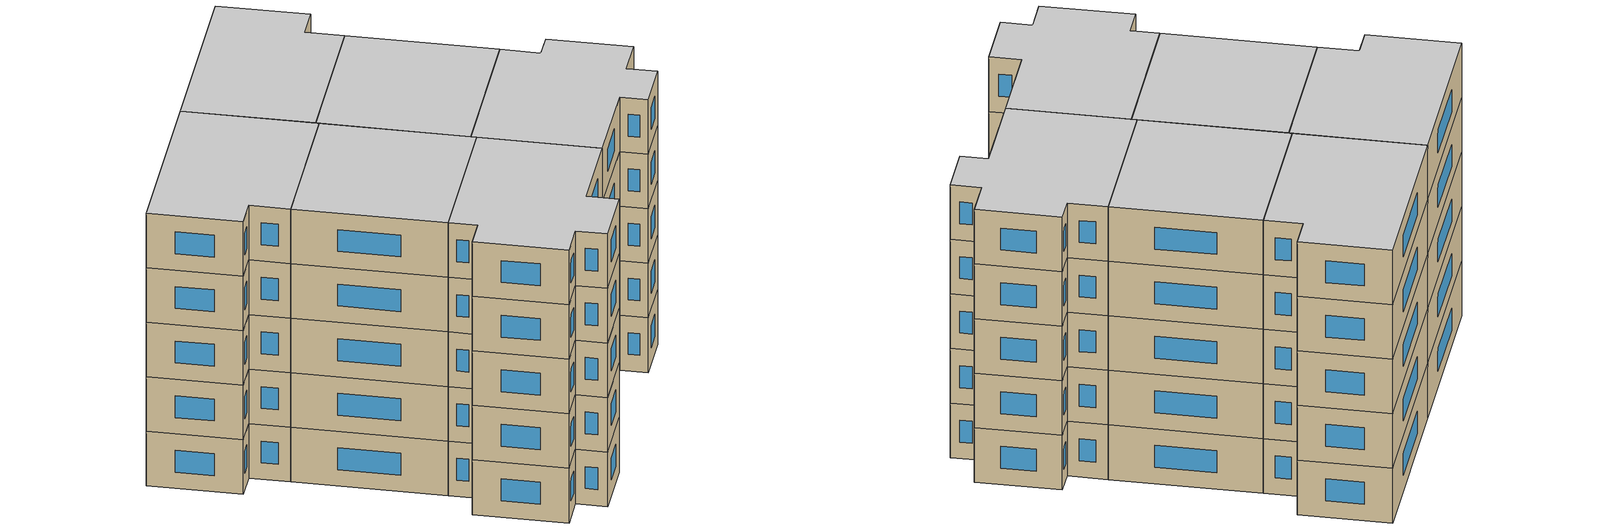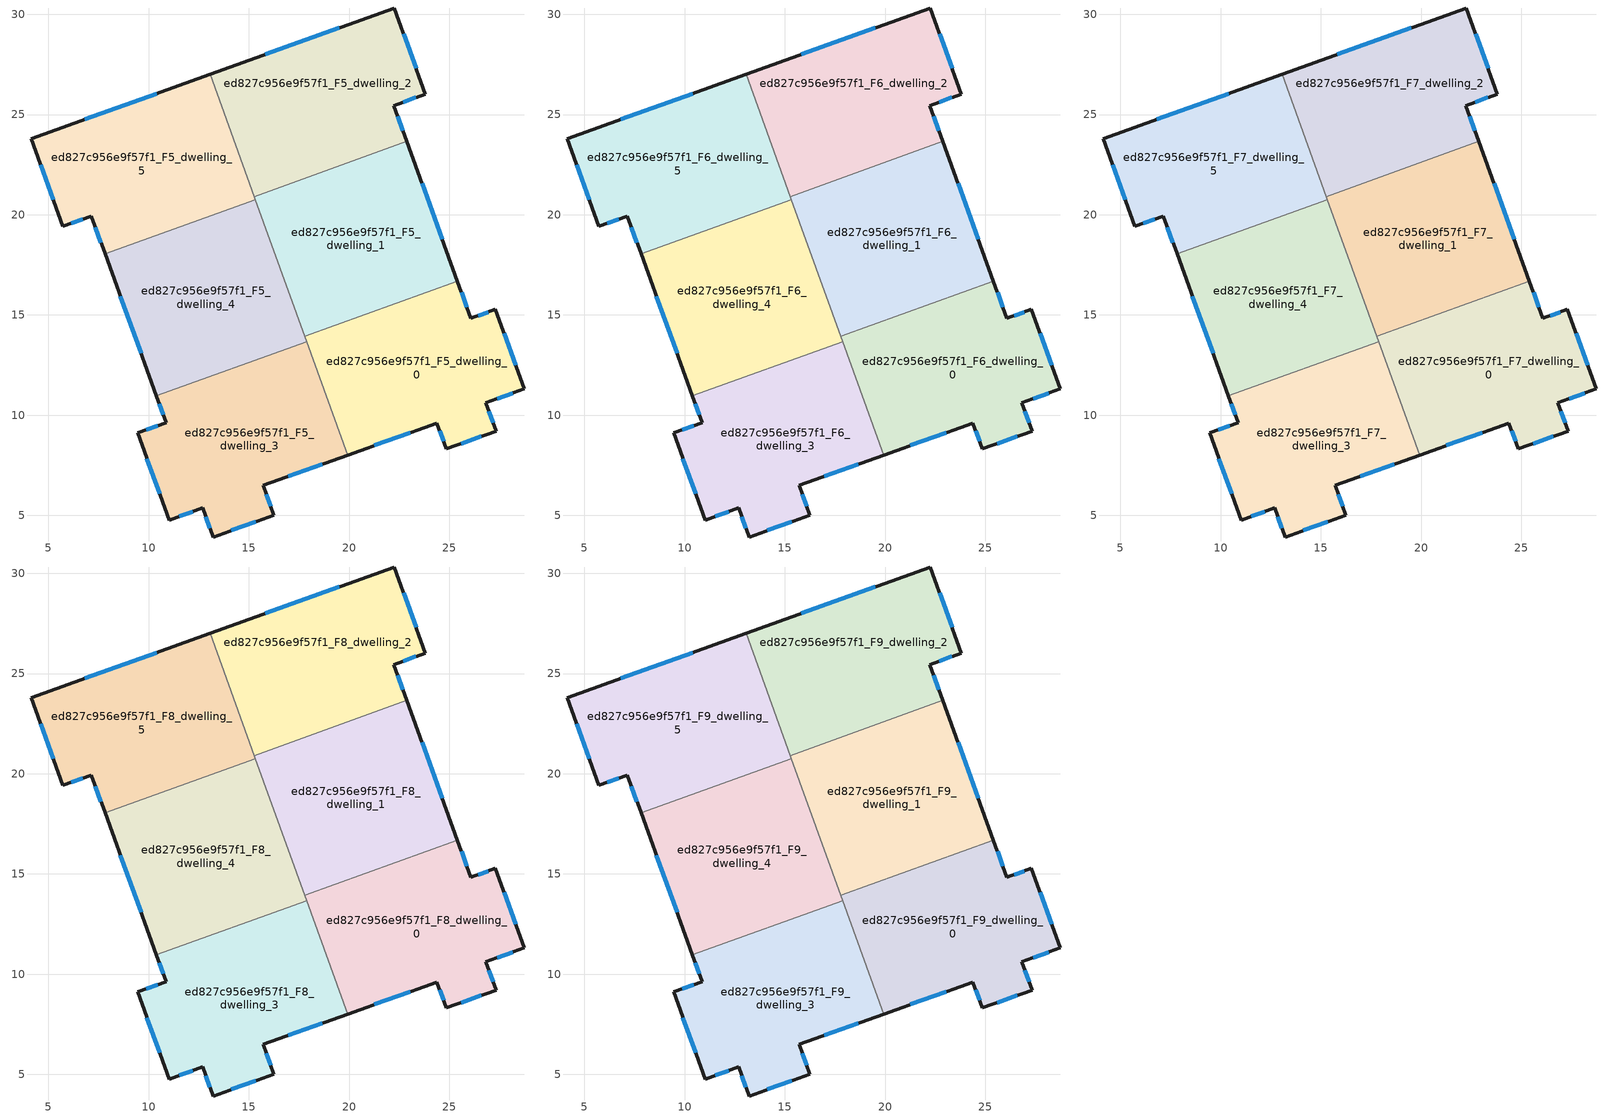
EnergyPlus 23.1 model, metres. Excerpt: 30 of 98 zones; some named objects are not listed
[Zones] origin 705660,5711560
ed827c956e9f57f1_F5_dwelling_0
 floor to ed827c956e9f57f1_F4_dwelling_0 (EU_floor_Construction): 27.31,15.27 28.74,11.31 26.83,10.62 27.34,9.21 24.86,8.32 24.39,9.61 19.94,8.01 17.8,13.93 25.41,16.68 26.08,14.83 z15
 wall outside (EU_wall_Construction): 19.94,8.01 24.39,9.61 24.86,8.32 27.34,9.21 26.83,10.62 28.74,11.31 27.31,15.27 26.08,14.83 25.41,16.68 z15:18
 wall to ed827c956e9f57f1_F5_dwelling_1 (EU_wall_Construction): 25.41,16.68 17.8,13.93 z15:18
 wall to ed827c956e9f57f1_F5_dwelling_3 (EU_wall_Construction): 17.89,13.68 19.94,8.01 z15:18
 wall to ed827c956e9f57f1_F5_dwelling_4 (EU_wall_Construction): 17.8,13.93 17.89,13.68 z15:18
 window (EU_Window_Construction): 27.4,10.83 28.17,11.11 / 27.18,9.63 26.98,10.2 / 25.6,8.58 26.59,8.94 / 24.53,9.22 24.72,8.7 / 21.27,8.49 23.05,9.13 / 25.88,15.39 25.61,16.13 / 26.94,15.14 26.45,14.97 / 28.31,12.5 27.73,14.09 z15.9:17.1
ed827c956e9f57f1_F5_dwelling_1
 floor to ed827c956e9f57f1_F4_dwelling_1 (EU_floor_Construction): 22.89,23.66 25.41,16.68 17.8,13.93 15.28,20.91 z15
 wall outside (EU_wall_Construction): 25.41,16.68 22.89,23.66 z15:18
 wall to ed827c956e9f57f1_F5_dwelling_2 (EU_wall_Construction): 22.89,23.66 15.28,20.91 z15:18
 wall to ed827c956e9f57f1_F5_dwelling_4 (EU_wall_Construction): 15.33,20.76 17.8,13.93 z15:18
 wall to ed827c956e9f57f1_F5_dwelling_5 (EU_wall_Construction): 15.28,20.91 15.33,20.76 z15:18
 window (EU_Window_Construction): 24.66,18.77 23.64,21.57 z15.9:17.1
ed827c956e9f57f1_F5_dwelling_2
 floor to ed827c956e9f57f1_F4_dwelling_2 (EU_floor_Construction): 22.26,30.32 23.81,26.02 22.24,25.45 22.89,23.66 15.28,20.91 13.08,27.01 z15
 wall outside (EU_wall_Construction): 22.89,23.66 22.24,25.45 23.81,26.02 22.26,30.32 13.08,27.01 z15:18
 wall to ed827c956e9f57f1_F5_dwelling_5 (EU_wall_Construction): 13.08,27.01 15.28,20.91 z15:18
 window (EU_Window_Construction): 19.51,29.32 15.83,28 / 23.35,27.31 22.73,29.03 / 22.71,25.62 23.34,25.85 / 22.69,24.19 22.43,24.91 z15.9:17.1
ed827c956e9f57f1_F5_dwelling_3
 floor to ed827c956e9f57f1_F4_dwelling_3 (EU_floor_Construction): 17.89,13.68 19.94,8.01 15.71,6.5 16.25,5.01 13.22,3.92 12.69,5.37 11.02,4.77 9.45,9.12 10.87,9.63 10.39,10.97 z15
 wall outside (EU_wall_Construction): 10.39,10.97 10.87,9.63 9.45,9.12 11.02,4.77 12.69,5.37 13.22,3.92 16.25,5.01 15.71,6.5 19.94,8.01 z15:18
 wall to ed827c956e9f57f1_F5_dwelling_4 (EU_wall_Construction): 17.89,13.68 10.39,10.97 z15:18
 window (EU_Window_Construction): 11.52,4.95 12.19,5.19 / 9.92,7.81 10.55,6.07 / 10.45,9.48 9.88,9.27 / 10.53,10.57 10.73,10.03 / 16.98,6.95 18.67,7.56 / 16.09,5.46 15.87,6.05 / 14.13,4.25 15.34,4.69 / 12.85,4.94 13.06,4.36 z15.9:17.1
ed827c956e9f57f1_F5_dwelling_4
 floor to ed827c956e9f57f1_F4_dwelling_4 (EU_floor_Construction): 15.33,20.76 17.89,13.68 10.39,10.97 7.83,18.04 z15
 wall outside (EU_wall_Construction): 7.83,18.04 10.39,10.97 z15:18
 wall to ed827c956e9f57f1_F5_dwelling_5 (EU_wall_Construction): 15.33,20.76 7.83,18.04 z15:18
 window (EU_Window_Construction): 8.59,15.93 9.62,13.09 z15.9:17.1
ed827c956e9f57f1_F5_dwelling_5
 floor to ed827c956e9f57f1_F4_dwelling_5 (EU_floor_Construction): 13.08,27.01 15.33,20.76 7.83,18.04 7.14,19.94 5.72,19.43 4.15,23.79 z15
 wall outside (EU_wall_Construction): 13.08,27.01 4.15,23.79 5.72,19.43 7.14,19.94 7.83,18.04 z15:18
 window (EU_Window_Construction): 10.4,26.04 6.82,24.75 / 7.35,19.37 7.62,18.61 / 6.15,19.58 6.72,19.79 / 4.62,22.49 5.25,20.74 z15.9:17.1
ed827c956e9f57f1_F6_dwelling_0
 floor to ed827c956e9f57f1_F5_dwelling_0 (EU_floor_Construction): 27.31,15.27 28.74,11.31 26.83,10.62 27.34,9.21 24.86,8.32 24.39,9.61 19.94,8.01 17.8,13.93 25.41,16.68 26.08,14.83 z18
 wall outside (EU_wall_Construction): 19.94,8.01 24.39,9.61 24.86,8.32 27.34,9.21 26.83,10.62 28.74,11.31 27.31,15.27 26.08,14.83 25.41,16.68 z18:21
 wall to ed827c956e9f57f1_F6_dwelling_1 (EU_wall_Construction): 25.41,16.68 17.8,13.93 z18:21
 wall to ed827c956e9f57f1_F6_dwelling_3 (EU_wall_Construction): 17.89,13.68 19.94,8.01 z18:21
 wall to ed827c956e9f57f1_F6_dwelling_4 (EU_wall_Construction): 17.8,13.93 17.89,13.68 z18:21
 window (EU_Window_Construction): 27.4,10.83 28.17,11.11 / 27.18,9.63 26.98,10.2 / 25.6,8.58 26.59,8.94 / 24.53,9.22 24.72,8.7 / 21.27,8.49 23.05,9.13 / 25.88,15.39 25.61,16.13 / 26.94,15.14 26.45,14.97 / 28.31,12.5 27.73,14.09 z18.9:20.1
ed827c956e9f57f1_F6_dwelling_1
 floor to ed827c956e9f57f1_F5_dwelling_1 (EU_floor_Construction): 22.89,23.66 25.41,16.68 17.8,13.93 15.28,20.91 z18
 wall outside (EU_wall_Construction): 25.41,16.68 22.89,23.66 z18:21
 wall to ed827c956e9f57f1_F6_dwelling_2 (EU_wall_Construction): 22.89,23.66 15.28,20.91 z18:21
 wall to ed827c956e9f57f1_F6_dwelling_4 (EU_wall_Construction): 15.33,20.76 17.8,13.93 z18:21
 wall to ed827c956e9f57f1_F6_dwelling_5 (EU_wall_Construction): 15.28,20.91 15.33,20.76 z18:21
 window (EU_Window_Construction): 24.66,18.77 23.64,21.57 z18.9:20.1
ed827c956e9f57f1_F6_dwelling_2
 floor to ed827c956e9f57f1_F5_dwelling_2 (EU_floor_Construction): 22.26,30.32 23.81,26.02 22.24,25.45 22.89,23.66 15.28,20.91 13.08,27.01 z18
 wall outside (EU_wall_Construction): 22.89,23.66 22.24,25.45 23.81,26.02 22.26,30.32 13.08,27.01 z18:21
 wall to ed827c956e9f57f1_F6_dwelling_5 (EU_wall_Construction): 13.08,27.01 15.28,20.91 z18:21
 window (EU_Window_Construction): 19.51,29.32 15.83,28 / 23.35,27.31 22.73,29.03 / 22.71,25.62 23.34,25.85 / 22.69,24.19 22.43,24.91 z18.9:20.1
ed827c956e9f57f1_F6_dwelling_3
 floor to ed827c956e9f57f1_F5_dwelling_3 (EU_floor_Construction): 17.89,13.68 19.94,8.01 15.71,6.5 16.25,5.01 13.22,3.92 12.69,5.37 11.02,4.77 9.45,9.12 10.87,9.63 10.39,10.97 z18
 wall outside (EU_wall_Construction): 10.39,10.97 10.87,9.63 9.45,9.12 11.02,4.77 12.69,5.37 13.22,3.92 16.25,5.01 15.71,6.5 19.94,8.01 z18:21
 wall to ed827c956e9f57f1_F6_dwelling_4 (EU_wall_Construction): 17.89,13.68 10.39,10.97 z18:21
 window (EU_Window_Construction): 11.52,4.95 12.19,5.19 / 9.92,7.81 10.55,6.07 / 10.45,9.48 9.88,9.27 / 10.53,10.57 10.73,10.03 / 16.98,6.95 18.67,7.56 / 16.09,5.46 15.87,6.05 / 14.13,4.25 15.34,4.69 / 12.85,4.94 13.06,4.36 z18.9:20.1
ed827c956e9f57f1_F6_dwelling_4
 floor to ed827c956e9f57f1_F5_dwelling_4 (EU_floor_Construction): 15.33,20.76 17.89,13.68 10.39,10.97 7.83,18.04 z18
 wall outside (EU_wall_Construction): 7.83,18.04 10.39,10.97 z18:21
 wall to ed827c956e9f57f1_F6_dwelling_5 (EU_wall_Construction): 15.33,20.76 7.83,18.04 z18:21
 window (EU_Window_Construction): 8.59,15.93 9.62,13.09 z18.9:20.1
ed827c956e9f57f1_F6_dwelling_5
 floor to ed827c956e9f57f1_F5_dwelling_5 (EU_floor_Construction): 13.08,27.01 15.33,20.76 7.83,18.04 7.14,19.94 5.72,19.43 4.15,23.79 z18
 wall outside (EU_wall_Construction): 13.08,27.01 4.15,23.79 5.72,19.43 7.14,19.94 7.83,18.04 z18:21
 window (EU_Window_Construction): 10.4,26.04 6.82,24.75 / 7.35,19.37 7.62,18.61 / 6.15,19.58 6.72,19.79 / 4.62,22.49 5.25,20.74 z18.9:20.1
ed827c956e9f57f1_F7_dwelling_0
 floor to ed827c956e9f57f1_F6_dwelling_0 (EU_floor_Construction): 27.31,15.27 28.74,11.31 26.83,10.62 27.34,9.21 24.86,8.32 24.39,9.61 19.94,8.01 17.8,13.93 25.41,16.68 26.08,14.83 z21
 wall outside (EU_wall_Construction): 19.94,8.01 24.39,9.61 24.86,8.32 27.34,9.21 26.83,10.62 28.74,11.31 27.31,15.27 26.08,14.83 25.41,16.68 z21:24
 wall to ed827c956e9f57f1_F7_dwelling_1 (EU_wall_Construction): 25.41,16.68 17.8,13.93 z21:24
 wall to ed827c956e9f57f1_F7_dwelling_3 (EU_wall_Construction): 17.89,13.68 19.94,8.01 z21:24
 wall to ed827c956e9f57f1_F7_dwelling_4 (EU_wall_Construction): 17.8,13.93 17.89,13.68 z21:24
 window (EU_Window_Construction): 27.4,10.83 28.17,11.11 / 27.18,9.63 26.98,10.2 / 25.6,8.58 26.59,8.94 / 24.53,9.22 24.72,8.7 / 21.27,8.49 23.05,9.13 / 25.88,15.39 25.61,16.13 / 26.94,15.14 26.45,14.97 / 28.31,12.5 27.73,14.09 z21.9:23.1
ed827c956e9f57f1_F7_dwelling_1
 floor to ed827c956e9f57f1_F6_dwelling_1 (EU_floor_Construction): 22.89,23.66 25.41,16.68 17.8,13.93 15.28,20.91 z21
 wall outside (EU_wall_Construction): 25.41,16.68 22.89,23.66 z21:24
 wall to ed827c956e9f57f1_F7_dwelling_2 (EU_wall_Construction): 22.89,23.66 15.28,20.91 z21:24
 wall to ed827c956e9f57f1_F7_dwelling_4 (EU_wall_Construction): 15.33,20.76 17.8,13.93 z21:24
 wall to ed827c956e9f57f1_F7_dwelling_5 (EU_wall_Construction): 15.28,20.91 15.33,20.76 z21:24
 window (EU_Window_Construction): 24.66,18.77 23.64,21.57 z21.9:23.1
ed827c956e9f57f1_F7_dwelling_2
 floor to ed827c956e9f57f1_F6_dwelling_2 (EU_floor_Construction): 22.26,30.32 23.81,26.02 22.24,25.45 22.89,23.66 15.28,20.91 13.08,27.01 z21
 wall outside (EU_wall_Construction): 22.89,23.66 22.24,25.45 23.81,26.02 22.26,30.32 13.08,27.01 z21:24
 wall to ed827c956e9f57f1_F7_dwelling_5 (EU_wall_Construction): 13.08,27.01 15.28,20.91 z21:24
 window (EU_Window_Construction): 19.51,29.32 15.83,28 / 23.35,27.31 22.73,29.03 / 22.71,25.62 23.34,25.85 / 22.69,24.19 22.43,24.91 z21.9:23.1
ed827c956e9f57f1_F7_dwelling_3
 floor to ed827c956e9f57f1_F6_dwelling_3 (EU_floor_Construction): 17.89,13.68 19.94,8.01 15.71,6.5 16.25,5.01 13.22,3.92 12.69,5.37 11.02,4.77 9.45,9.12 10.87,9.63 10.39,10.97 z21
 wall outside (EU_wall_Construction): 10.39,10.97 10.87,9.63 9.45,9.12 11.02,4.77 12.69,5.37 13.22,3.92 16.25,5.01 15.71,6.5 19.94,8.01 z21:24
 wall to ed827c956e9f57f1_F7_dwelling_4 (EU_wall_Construction): 17.89,13.68 10.39,10.97 z21:24
 window (EU_Window_Construction): 11.52,4.95 12.19,5.19 / 9.92,7.81 10.55,6.07 / 10.45,9.48 9.88,9.27 / 10.53,10.57 10.73,10.03 / 16.98,6.95 18.67,7.56 / 16.09,5.46 15.87,6.05 / 14.13,4.25 15.34,4.69 / 12.85,4.94 13.06,4.36 z21.9:23.1
ed827c956e9f57f1_F7_dwelling_4
 floor to ed827c956e9f57f1_F6_dwelling_4 (EU_floor_Construction): 15.33,20.76 17.89,13.68 10.39,10.97 7.83,18.04 z21
 wall outside (EU_wall_Construction): 7.83,18.04 10.39,10.97 z21:24
 wall to ed827c956e9f57f1_F7_dwelling_5 (EU_wall_Construction): 15.33,20.76 7.83,18.04 z21:24
 window (EU_Window_Construction): 8.59,15.93 9.62,13.09 z21.9:23.1
ed827c956e9f57f1_F7_dwelling_5
 floor to ed827c956e9f57f1_F6_dwelling_5 (EU_floor_Construction): 13.08,27.01 15.33,20.76 7.83,18.04 7.14,19.94 5.72,19.43 4.15,23.79 z21
 wall outside (EU_wall_Construction): 13.08,27.01 4.15,23.79 5.72,19.43 7.14,19.94 7.83,18.04 z21:24
 window (EU_Window_Construction): 10.4,26.04 6.82,24.75 / 7.35,19.37 7.62,18.61 / 6.15,19.58 6.72,19.79 / 4.62,22.49 5.25,20.74 z21.9:23.1
ed827c956e9f57f1_F8_dwelling_0
 floor to ed827c956e9f57f1_F7_dwelling_0 (EU_floor_Construction): 27.31,15.27 28.74,11.31 26.83,10.62 27.34,9.21 24.86,8.32 24.39,9.61 19.94,8.01 17.8,13.93 25.41,16.68 26.08,14.83 z24
 wall outside (EU_wall_Construction): 19.94,8.01 24.39,9.61 24.86,8.32 27.34,9.21 26.83,10.62 28.74,11.31 27.31,15.27 26.08,14.83 25.41,16.68 z24:27
 wall to ed827c956e9f57f1_F8_dwelling_1 (EU_wall_Construction): 25.41,16.68 17.8,13.93 z24:27
 wall to ed827c956e9f57f1_F8_dwelling_3 (EU_wall_Construction): 17.89,13.68 19.94,8.01 z24:27
 wall to ed827c956e9f57f1_F8_dwelling_4 (EU_wall_Construction): 17.8,13.93 17.89,13.68 z24:27
 window (EU_Window_Construction): 27.4,10.83 28.17,11.11 / 27.18,9.63 26.98,10.2 / 25.6,8.58 26.59,8.94 / 24.53,9.22 24.72,8.7 / 21.27,8.49 23.05,9.13 / 25.88,15.39 25.61,16.13 / 26.94,15.14 26.45,14.97 / 28.31,12.5 27.73,14.09 z24.9:26.1
ed827c956e9f57f1_F8_dwelling_1
 floor to ed827c956e9f57f1_F7_dwelling_1 (EU_floor_Construction): 22.89,23.66 25.41,16.68 17.8,13.93 15.28,20.91 z24
 wall outside (EU_wall_Construction): 25.41,16.68 22.89,23.66 z24:27
 wall to ed827c956e9f57f1_F8_dwelling_2 (EU_wall_Construction): 22.89,23.66 15.28,20.91 z24:27
 wall to ed827c956e9f57f1_F8_dwelling_4 (EU_wall_Construction): 15.33,20.76 17.8,13.93 z24:27
 wall to ed827c956e9f57f1_F8_dwelling_5 (EU_wall_Construction): 15.28,20.91 15.33,20.76 z24:27
 window (EU_Window_Construction): 24.66,18.77 23.64,21.57 z24.9:26.1
ed827c956e9f57f1_F8_dwelling_2
 floor to ed827c956e9f57f1_F7_dwelling_2 (EU_floor_Construction): 22.26,30.32 23.81,26.02 22.24,25.45 22.89,23.66 15.28,20.91 13.08,27.01 z24
 wall outside (EU_wall_Construction): 22.89,23.66 22.24,25.45 23.81,26.02 22.26,30.32 13.08,27.01 z24:27
 wall to ed827c956e9f57f1_F8_dwelling_5 (EU_wall_Construction): 13.08,27.01 15.28,20.91 z24:27
 window (EU_Window_Construction): 19.51,29.32 15.83,28 / 23.35,27.31 22.73,29.03 / 22.71,25.62 23.34,25.85 / 22.69,24.19 22.43,24.91 z24.9:26.1
ed827c956e9f57f1_F8_dwelling_3
 floor to ed827c956e9f57f1_F7_dwelling_3 (EU_floor_Construction): 17.89,13.68 19.94,8.01 15.71,6.5 16.25,5.01 13.22,3.92 12.69,5.37 11.02,4.77 9.45,9.12 10.87,9.63 10.39,10.97 z24
 wall outside (EU_wall_Construction): 10.39,10.97 10.87,9.63 9.45,9.12 11.02,4.77 12.69,5.37 13.22,3.92 16.25,5.01 15.71,6.5 19.94,8.01 z24:27
 wall to ed827c956e9f57f1_F8_dwelling_4 (EU_wall_Construction): 17.89,13.68 10.39,10.97 z24:27
 window (EU_Window_Construction): 11.52,4.95 12.19,5.19 / 9.92,7.81 10.55,6.07 / 10.45,9.48 9.88,9.27 / 10.53,10.57 10.73,10.03 / 16.98,6.95 18.67,7.56 / 16.09,5.46 15.87,6.05 / 14.13,4.25 15.34,4.69 / 12.85,4.94 13.06,4.36 z24.9:26.1
ed827c956e9f57f1_F8_dwelling_4
 floor to ed827c956e9f57f1_F7_dwelling_4 (EU_floor_Construction): 15.33,20.76 17.89,13.68 10.39,10.97 7.83,18.04 z24
 wall outside (EU_wall_Construction): 7.83,18.04 10.39,10.97 z24:27
 wall to ed827c956e9f57f1_F8_dwelling_5 (EU_wall_Construction): 15.33,20.76 7.83,18.04 z24:27
 window (EU_Window_Construction): 8.59,15.93 9.62,13.09 z24.9:26.1
ed827c956e9f57f1_F8_dwelling_5
 floor to ed827c956e9f57f1_F7_dwelling_5 (EU_floor_Construction): 13.08,27.01 15.33,20.76 7.83,18.04 7.14,19.94 5.72,19.43 4.15,23.79 z24
 wall outside (EU_wall_Construction): 13.08,27.01 4.15,23.79 5.72,19.43 7.14,19.94 7.83,18.04 z24:27
 window (EU_Window_Construction): 10.4,26.04 6.82,24.75 / 7.35,19.37 7.62,18.61 / 6.15,19.58 6.72,19.79 / 4.62,22.49 5.25,20.74 z24.9:26.1
ed827c956e9f57f1_F9_dwelling_0
 floor to ed827c956e9f57f1_F8_dwelling_0 (EU_floor_Construction): 27.31,15.27 28.74,11.31 26.83,10.62 27.34,9.21 24.86,8.32 24.39,9.61 19.94,8.01 17.8,13.93 25.41,16.68 26.08,14.83 z27
 wall outside (EU_wall_Construction): 19.94,8.01 24.39,9.61 24.86,8.32 27.34,9.21 26.83,10.62 28.74,11.31 27.31,15.27 26.08,14.83 25.41,16.68 z27:30
 wall to ed827c956e9f57f1_F9_dwelling_1 (EU_wall_Construction): 25.41,16.68 17.8,13.93 z27:30
 wall to ed827c956e9f57f1_F9_dwelling_3 (EU_wall_Construction): 17.89,13.68 19.94,8.01 z27:30
 wall to ed827c956e9f57f1_F9_dwelling_4 (EU_wall_Construction): 17.8,13.93 17.89,13.68 z27:30
 window (EU_Window_Construction): 27.4,10.83 28.17,11.11 / 27.18,9.63 26.98,10.2 / 25.6,8.58 26.59,8.94 / 24.53,9.22 24.72,8.7 / 21.27,8.49 23.05,9.13 / 25.88,15.39 25.61,16.13 / 26.94,15.14 26.45,14.97 / 28.31,12.5 27.73,14.09 z27.9:29.1
 ceiling to ed827c956e9f57f1_F10_dwelling_0 (EU_floor_Construction): 27.34,9.21 26.83,10.62 28.74,11.31 27.31,15.27 26.08,14.83 25.41,16.68 17.8,13.93 19.94,8.01 24.39,9.61 24.86,8.32 z30
ed827c956e9f57f1_F9_dwelling_1
 floor to ed827c956e9f57f1_F8_dwelling_1 (EU_floor_Construction): 22.89,23.66 25.41,16.68 17.8,13.93 15.28,20.91 z27
 wall outside (EU_wall_Construction): 25.41,16.68 22.89,23.66 z27:30
 wall to ed827c956e9f57f1_F9_dwelling_2 (EU_wall_Construction): 22.89,23.66 15.28,20.91 z27:30
 wall to ed827c956e9f57f1_F9_dwelling_4 (EU_wall_Construction): 15.33,20.76 17.8,13.93 z27:30
 wall to ed827c956e9f57f1_F9_dwelling_5 (EU_wall_Construction): 15.28,20.91 15.33,20.76 z27:30
 window (EU_Window_Construction): 24.66,18.77 23.64,21.57 z27.9:29.1
 ceiling to ed827c956e9f57f1_F10_dwelling_1 (EU_floor_Construction): 25.41,16.68 22.89,23.66 15.28,20.91 17.8,13.93 z30
ed827c956e9f57f1_F9_dwelling_2
 floor to ed827c956e9f57f1_F8_dwelling_2 (EU_floor_Construction): 22.26,30.32 23.81,26.02 22.24,25.45 22.89,23.66 15.28,20.91 13.08,27.01 z27
 wall outside (EU_wall_Construction): 22.89,23.66 22.24,25.45 23.81,26.02 22.26,30.32 13.08,27.01 z27:30
 wall to ed827c956e9f57f1_F9_dwelling_5 (EU_wall_Construction): 13.08,27.01 15.28,20.91 z27:30
 window (EU_Window_Construction): 19.51,29.32 15.83,28 / 23.35,27.31 22.73,29.03 / 22.71,25.62 23.34,25.85 / 22.69,24.19 22.43,24.91 z27.9:29.1
 ceiling to ed827c956e9f57f1_F10_dwelling_2 (EU_floor_Construction): 22.89,23.66 22.24,25.45 23.81,26.02 22.26,30.32 13.08,27.01 15.28,20.91 z30
ed827c956e9f57f1_F9_dwelling_3
 floor to ed827c956e9f57f1_F8_dwelling_3 (EU_floor_Construction): 17.89,13.68 19.94,8.01 15.71,6.5 16.25,5.01 13.22,3.92 12.69,5.37 11.02,4.77 9.45,9.12 10.87,9.63 10.39,10.97 z27
 wall outside (EU_wall_Construction): 10.39,10.97 10.87,9.63 9.45,9.12 11.02,4.77 12.69,5.37 13.22,3.92 16.25,5.01 15.71,6.5 19.94,8.01 z27:30
 wall to ed827c956e9f57f1_F9_dwelling_4 (EU_wall_Construction): 17.89,13.68 10.39,10.97 z27:30
 window (EU_Window_Construction): 11.52,4.95 12.19,5.19 / 9.92,7.81 10.55,6.07 / 10.45,9.48 9.88,9.27 / 10.53,10.57 10.73,10.03 / 16.98,6.95 18.67,7.56 / 16.09,5.46 15.87,6.05 / 14.13,4.25 15.34,4.69 / 12.85,4.94 13.06,4.36 z27.9:29.1
 ceiling to ed827c956e9f57f1_F10_dwelling_3 (EU_floor_Construction): 16.25,5.01 15.71,6.5 19.94,8.01 17.89,13.68 10.39,10.97 10.87,9.63 9.45,9.12 11.02,4.77 12.69,5.37 13.22,3.92 z30
ed827c956e9f57f1_F9_dwelling_4
 floor to ed827c956e9f57f1_F8_dwelling_4 (EU_floor_Construction): 15.33,20.76 17.89,13.68 10.39,10.97 7.83,18.04 z27
 wall outside (EU_wall_Construction): 7.83,18.04 10.39,10.97 z27:30
 wall to ed827c956e9f57f1_F9_dwelling_5 (EU_wall_Construction): 15.33,20.76 7.83,18.04 z27:30
 window (EU_Window_Construction): 8.59,15.93 9.62,13.09 z27.9:29.1
 ceiling to ed827c956e9f57f1_F10_dwelling_4 (EU_floor_Construction): 17.89,13.68 15.33,20.76 7.83,18.04 10.39,10.97 z30
ed827c956e9f57f1_F9_dwelling_5
 floor to ed827c956e9f57f1_F8_dwelling_5 (EU_floor_Construction): 13.08,27.01 15.33,20.76 7.83,18.04 7.14,19.94 5.72,19.43 4.15,23.79 z27
 wall outside (EU_wall_Construction): 13.08,27.01 4.15,23.79 5.72,19.43 7.14,19.94 7.83,18.04 z27:30
 window (EU_Window_Construction): 10.4,26.04 6.82,24.75 / 7.35,19.37 7.62,18.61 / 6.15,19.58 6.72,19.79 / 4.62,22.49 5.25,20.74 z27.9:29.1
 ceiling to ed827c956e9f57f1_F10_dwelling_5 (EU_floor_Construction): 15.33,20.76 13.08,27.01 4.15,23.79 5.72,19.43 7.14,19.94 7.83,18.04 z30
[Building]
EU S2 Campaign: North Axis=0; Terrain=City; Solar Distribution=FullExterior
[Site:Location]
London: Latitude=51.5; Longitude=-0.5; Time Zone=0; Elevation=25
[SizingPeriod:WeatherFileDays]
AnnualSizingPeriod: Begin Month=1; Begin Day of Month=1; End Month=12; End Day of Month=31; Day of Week for Start Day=Monday; Use Weather File Daylight Saving Period=No; Use Weather File Rain and Snow Indicators=No
[MATERIAL]
EU_InternalMass_Material: Roughness=MediumRough; Thickness=0.1; Conductivity=1; Density=1800; Specific Heat=900; Thermal Absorptance=0.9; Solar Absorptance=0.7; Visible Absorptance=0.7
[MATERIAL:NOMASS] Roughness=MediumRough; Thermal Absorptance=0.9; Solar Absorptance=0.7; Visible Absorptance=0.7
Name | Thermal Resistance
EU_wall_NoMass | 1.04674
EU_floor_NoMass | 2.04616
[WINDOWMATERIAL:SIMPLEGLAZINGSYSTEM]
EU_Window_SimpleGlazing: UFactor=4.25843; Solar Heat Gain Coefficient=0.85; Visible Transmittance=0.85
[CONSTRUCTION]
EU_wall_Construction: EU_wall_NoMass
EU_floor_Construction: EU_floor_NoMass
EU_Window_Construction: EU_Window_SimpleGlazing
EU_InternalMass_Construction: EU_InternalMass_Material
[ZONE] Type=1; Multiplier=1; Ceiling Height=autocalculate; Floor Area=autocalculate; Part of Total Floor Area=Yes
Name | Volume
ed827c956e9f57f1_F5_dwelling_0; ed827c956e9f57f1_F6_dwelling_0; ed827c956e9f57f1_F7_dwelling_0; ed827c956e9f57f1_F8_dwelling_0; ed827c956e9f57f1_F9_dwelling_0 | 180.126
ed827c956e9f57f1_F5_dwelling_1; ed827c956e9f57f1_F6_dwelling_1; ed827c956e9f57f1_F7_dwelling_1; ed827c956e9f57f1_F8_dwelling_1; ed827c956e9f57f1_F9_dwelling_1 | 180.129
ed827c956e9f57f1_F5_dwelling_2; ed827c956e9f57f1_F6_dwelling_2; ed827c956e9f57f1_F7_dwelling_2; ed827c956e9f57f1_F8_dwelling_2; ed827c956e9f57f1_F9_dwelling_2 | 180.148
ed827c956e9f57f1_F5_dwelling_3; ed827c956e9f57f1_F6_dwelling_3; ed827c956e9f57f1_F7_dwelling_3; ed827c956e9f57f1_F8_dwelling_3; ed827c956e9f57f1_F9_dwelling_3 | 180.133
ed827c956e9f57f1_F5_dwelling_4; ed827c956e9f57f1_F6_dwelling_4; ed827c956e9f57f1_F7_dwelling_4; ed827c956e9f57f1_F8_dwelling_4; ed827c956e9f57f1_F9_dwelling_4 | 180.152
ed827c956e9f57f1_F5_dwelling_5; ed827c956e9f57f1_F6_dwelling_5; ed827c956e9f57f1_F7_dwelling_5; ed827c956e9f57f1_F8_dwelling_5; ed827c956e9f57f1_F9_dwelling_5 | 180.14
[INTERNALMASS] Construction=EU_InternalMass_Construction
Name | Zone or ZoneList | Surface Area
ed827c956e9f57f1_F5_dwelling_0_EU_InternalMass | ed827c956e9f57f1_F5_dwelling_0 | 60.0426
ed827c956e9f57f1_F5_dwelling_1_EU_InternalMass | ed827c956e9f57f1_F5_dwelling_1 | 60.0428
ed827c956e9f57f1_F5_dwelling_2_EU_InternalMass | ed827c956e9f57f1_F5_dwelling_2 | 60.0495
ed827c956e9f57f1_F5_dwelling_3_EU_InternalMass | ed827c956e9f57f1_F5_dwelling_3 | 60.0443
ed827c956e9f57f1_F5_dwelling_4_EU_InternalMass | ed827c956e9f57f1_F5_dwelling_4 | 60.0507
ed827c956e9f57f1_F5_dwelling_5_EU_InternalMass | ed827c956e9f57f1_F5_dwelling_5 | 60.0464
ed827c956e9f57f1_F6_dwelling_0_EU_InternalMass | ed827c956e9f57f1_F6_dwelling_0 | 60.0426
ed827c956e9f57f1_F6_dwelling_1_EU_InternalMass | ed827c956e9f57f1_F6_dwelling_1 | 60.0428
ed827c956e9f57f1_F6_dwelling_2_EU_InternalMass | ed827c956e9f57f1_F6_dwelling_2 | 60.0495
ed827c956e9f57f1_F6_dwelling_3_EU_InternalMass | ed827c956e9f57f1_F6_dwelling_3 | 60.0443
ed827c956e9f57f1_F6_dwelling_4_EU_InternalMass | ed827c956e9f57f1_F6_dwelling_4 | 60.0507
ed827c956e9f57f1_F6_dwelling_5_EU_InternalMass | ed827c956e9f57f1_F6_dwelling_5 | 60.0464
ed827c956e9f57f1_F7_dwelling_0_EU_InternalMass | ed827c956e9f57f1_F7_dwelling_0 | 60.0426
ed827c956e9f57f1_F7_dwelling_1_EU_InternalMass | ed827c956e9f57f1_F7_dwelling_1 | 60.0428
ed827c956e9f57f1_F7_dwelling_2_EU_InternalMass | ed827c956e9f57f1_F7_dwelling_2 | 60.0495
ed827c956e9f57f1_F7_dwelling_3_EU_InternalMass | ed827c956e9f57f1_F7_dwelling_3 | 60.0443
ed827c956e9f57f1_F7_dwelling_4_EU_InternalMass | ed827c956e9f57f1_F7_dwelling_4 | 60.0507
ed827c956e9f57f1_F7_dwelling_5_EU_InternalMass | ed827c956e9f57f1_F7_dwelling_5 | 60.0464
ed827c956e9f57f1_F8_dwelling_0_EU_InternalMass | ed827c956e9f57f1_F8_dwelling_0 | 60.0426
ed827c956e9f57f1_F8_dwelling_1_EU_InternalMass | ed827c956e9f57f1_F8_dwelling_1 | 60.0428
ed827c956e9f57f1_F8_dwelling_2_EU_InternalMass | ed827c956e9f57f1_F8_dwelling_2 | 60.0495
ed827c956e9f57f1_F8_dwelling_3_EU_InternalMass | ed827c956e9f57f1_F8_dwelling_3 | 60.0443
ed827c956e9f57f1_F8_dwelling_4_EU_InternalMass | ed827c956e9f57f1_F8_dwelling_4 | 60.0507
ed827c956e9f57f1_F8_dwelling_5_EU_InternalMass | ed827c956e9f57f1_F8_dwelling_5 | 60.0464
ed827c956e9f57f1_F9_dwelling_0_EU_InternalMass | ed827c956e9f57f1_F9_dwelling_0 | 60.0426
ed827c956e9f57f1_F9_dwelling_1_EU_InternalMass | ed827c956e9f57f1_F9_dwelling_1 | 60.0428
ed827c956e9f57f1_F9_dwelling_2_EU_InternalMass | ed827c956e9f57f1_F9_dwelling_2 | 60.0495
ed827c956e9f57f1_F9_dwelling_3_EU_InternalMass | ed827c956e9f57f1_F9_dwelling_3 | 60.0443
ed827c956e9f57f1_F9_dwelling_4_EU_InternalMass | ed827c956e9f57f1_F9_dwelling_4 | 60.0507
ed827c956e9f57f1_F9_dwelling_5_EU_InternalMass | ed827c956e9f57f1_F9_dwelling_5 | 60.0464
[OTHEREQUIPMENT] Fuel Type=Electricity; Design Level Calculation Method=Watts/Area; Power per Zone Floor Area=1; Fraction Latent=0; Fraction Radiant=0; Fraction Lost=0; Carbon Dioxide Generation Rate=0; EndUse Subcategory=EU_Step8_InternalGains
Name | Zone or ZoneList or Space or SpaceList | Schedule
EU_Step8_InternalGain_ed827c956e9f57f1_F5_dwelling_0_f000 | ed827c956e9f57f1_F5_dwelling_0 | EU_Step8_GainSchedule_ed827c956e9f57f1_F5_dwelling_0_f000
EU_Step8_InternalGain_ed827c956e9f57f1_F5_dwelling_1_f000 | ed827c956e9f57f1_F5_dwelling_1 | EU_Step8_GainSchedule_ed827c956e9f57f1_F5_dwelling_1_f000
EU_Step8_InternalGain_ed827c956e9f57f1_F5_dwelling_2_f000 | ed827c956e9f57f1_F5_dwelling_2 | EU_Step8_GainSchedule_ed827c956e9f57f1_F5_dwelling_2_f000
EU_Step8_InternalGain_ed827c956e9f57f1_F5_dwelling_3_f000 | ed827c956e9f57f1_F5_dwelling_3 | EU_Step8_GainSchedule_ed827c956e9f57f1_F5_dwelling_3_f000
EU_Step8_InternalGain_ed827c956e9f57f1_F5_dwelling_4_f000 | ed827c956e9f57f1_F5_dwelling_4 | EU_Step8_GainSchedule_ed827c956e9f57f1_F5_dwelling_4_f000
EU_Step8_InternalGain_ed827c956e9f57f1_F5_dwelling_5_f000 | ed827c956e9f57f1_F5_dwelling_5 | EU_Step8_GainSchedule_ed827c956e9f57f1_F5_dwelling_5_f000
EU_Step8_InternalGain_ed827c956e9f57f1_F6_dwelling_0_f000 | ed827c956e9f57f1_F6_dwelling_0 | EU_Step8_GainSchedule_ed827c956e9f57f1_F6_dwelling_0_f000
EU_Step8_InternalGain_ed827c956e9f57f1_F6_dwelling_1_f000 | ed827c956e9f57f1_F6_dwelling_1 | EU_Step8_GainSchedule_ed827c956e9f57f1_F6_dwelling_1_f000
EU_Step8_InternalGain_ed827c956e9f57f1_F6_dwelling_2_f000 | ed827c956e9f57f1_F6_dwelling_2 | EU_Step8_GainSchedule_ed827c956e9f57f1_F6_dwelling_2_f000
EU_Step8_InternalGain_ed827c956e9f57f1_F6_dwelling_3_f000 | ed827c956e9f57f1_F6_dwelling_3 | EU_Step8_GainSchedule_ed827c956e9f57f1_F6_dwelling_3_f000
EU_Step8_InternalGain_ed827c956e9f57f1_F6_dwelling_4_f000 | ed827c956e9f57f1_F6_dwelling_4 | EU_Step8_GainSchedule_ed827c956e9f57f1_F6_dwelling_4_f000
EU_Step8_InternalGain_ed827c956e9f57f1_F6_dwelling_5_f000 | ed827c956e9f57f1_F6_dwelling_5 | EU_Step8_GainSchedule_ed827c956e9f57f1_F6_dwelling_5_f000
EU_Step8_InternalGain_ed827c956e9f57f1_F7_dwelling_0_f000 | ed827c956e9f57f1_F7_dwelling_0 | EU_Step8_GainSchedule_ed827c956e9f57f1_F7_dwelling_0_f000
EU_Step8_InternalGain_ed827c956e9f57f1_F7_dwelling_1_f000 | ed827c956e9f57f1_F7_dwelling_1 | EU_Step8_GainSchedule_ed827c956e9f57f1_F7_dwelling_1_f000
EU_Step8_InternalGain_ed827c956e9f57f1_F7_dwelling_2_f000 | ed827c956e9f57f1_F7_dwelling_2 | EU_Step8_GainSchedule_ed827c956e9f57f1_F7_dwelling_2_f000
EU_Step8_InternalGain_ed827c956e9f57f1_F7_dwelling_3_f000 | ed827c956e9f57f1_F7_dwelling_3 | EU_Step8_GainSchedule_ed827c956e9f57f1_F7_dwelling_3_f000
EU_Step8_InternalGain_ed827c956e9f57f1_F7_dwelling_4_f000 | ed827c956e9f57f1_F7_dwelling_4 | EU_Step8_GainSchedule_ed827c956e9f57f1_F7_dwelling_4_f000
EU_Step8_InternalGain_ed827c956e9f57f1_F7_dwelling_5_f000 | ed827c956e9f57f1_F7_dwelling_5 | EU_Step8_GainSchedule_ed827c956e9f57f1_F7_dwelling_5_f000
EU_Step8_InternalGain_ed827c956e9f57f1_F8_dwelling_0_f000 | ed827c956e9f57f1_F8_dwelling_0 | EU_Step8_GainSchedule_ed827c956e9f57f1_F8_dwelling_0_f000
EU_Step8_InternalGain_ed827c956e9f57f1_F8_dwelling_1_f000 | ed827c956e9f57f1_F8_dwelling_1 | EU_Step8_GainSchedule_ed827c956e9f57f1_F8_dwelling_1_f000
EU_Step8_InternalGain_ed827c956e9f57f1_F8_dwelling_2_f000 | ed827c956e9f57f1_F8_dwelling_2 | EU_Step8_GainSchedule_ed827c956e9f57f1_F8_dwelling_2_f000
EU_Step8_InternalGain_ed827c956e9f57f1_F8_dwelling_3_f000 | ed827c956e9f57f1_F8_dwelling_3 | EU_Step8_GainSchedule_ed827c956e9f57f1_F8_dwelling_3_f000
EU_Step8_InternalGain_ed827c956e9f57f1_F8_dwelling_4_f000 | ed827c956e9f57f1_F8_dwelling_4 | EU_Step8_GainSchedule_ed827c956e9f57f1_F8_dwelling_4_f000
EU_Step8_InternalGain_ed827c956e9f57f1_F8_dwelling_5_f000 | ed827c956e9f57f1_F8_dwelling_5 | EU_Step8_GainSchedule_ed827c956e9f57f1_F8_dwelling_5_f000
EU_Step8_InternalGain_ed827c956e9f57f1_F9_dwelling_0_f000 | ed827c956e9f57f1_F9_dwelling_0 | EU_Step8_GainSchedule_ed827c956e9f57f1_F9_dwelling_0_f000
EU_Step8_InternalGain_ed827c956e9f57f1_F9_dwelling_1_f000 | ed827c956e9f57f1_F9_dwelling_1 | EU_Step8_GainSchedule_ed827c956e9f57f1_F9_dwelling_1_f000
EU_Step8_InternalGain_ed827c956e9f57f1_F9_dwelling_2_f000 | ed827c956e9f57f1_F9_dwelling_2 | EU_Step8_GainSchedule_ed827c956e9f57f1_F9_dwelling_2_f000
EU_Step8_InternalGain_ed827c956e9f57f1_F9_dwelling_3_f000 | ed827c956e9f57f1_F9_dwelling_3 | EU_Step8_GainSchedule_ed827c956e9f57f1_F9_dwelling_3_f000
EU_Step8_InternalGain_ed827c956e9f57f1_F9_dwelling_4_f000 | ed827c956e9f57f1_F9_dwelling_4 | EU_Step8_GainSchedule_ed827c956e9f57f1_F9_dwelling_4_f000
EU_Step8_InternalGain_ed827c956e9f57f1_F9_dwelling_5_f000 | ed827c956e9f57f1_F9_dwelling_5 | EU_Step8_GainSchedule_ed827c956e9f57f1_F9_dwelling_5_f000
[ZONEVENTILATION:DESIGNFLOWRATE] Schedule=EU_AlwaysOn; Design Flow Rate Calculation Method=AirChanges/Hour; Air Changes per Hour=0.488719; Ventilation Type=Natural; Fan Pressure Rise=0; Fan Total Efficiency=1; Constant Term Coefficient=1; Temperature Term Coefficient=0; Velocity Term Coefficient=0; Velocity Squared Term Coefficient=0; Minimum Indoor Temperature=-100; Maximum Indoor Temperature=100; Delta Temperature=-100; Minimum Outdoor Temperature=-100; Maximum Outdoor Temperature=100; Maximum Wind Speed=40
Name | Zone or ZoneList or Space or SpaceList
EU_ConstantAir_ed827c956e9f57f1_F5_dwelling_0 | ed827c956e9f57f1_F5_dwelling_0
EU_ConstantAir_ed827c956e9f57f1_F5_dwelling_1 | ed827c956e9f57f1_F5_dwelling_1
EU_ConstantAir_ed827c956e9f57f1_F5_dwelling_2 | ed827c956e9f57f1_F5_dwelling_2
EU_ConstantAir_ed827c956e9f57f1_F5_dwelling_3 | ed827c956e9f57f1_F5_dwelling_3
EU_ConstantAir_ed827c956e9f57f1_F5_dwelling_4 | ed827c956e9f57f1_F5_dwelling_4
EU_ConstantAir_ed827c956e9f57f1_F5_dwelling_5 | ed827c956e9f57f1_F5_dwelling_5
EU_ConstantAir_ed827c956e9f57f1_F6_dwelling_0 | ed827c956e9f57f1_F6_dwelling_0
EU_ConstantAir_ed827c956e9f57f1_F6_dwelling_1 | ed827c956e9f57f1_F6_dwelling_1
EU_ConstantAir_ed827c956e9f57f1_F6_dwelling_2 | ed827c956e9f57f1_F6_dwelling_2
EU_ConstantAir_ed827c956e9f57f1_F6_dwelling_3 | ed827c956e9f57f1_F6_dwelling_3
EU_ConstantAir_ed827c956e9f57f1_F6_dwelling_4 | ed827c956e9f57f1_F6_dwelling_4
EU_ConstantAir_ed827c956e9f57f1_F6_dwelling_5 | ed827c956e9f57f1_F6_dwelling_5
EU_ConstantAir_ed827c956e9f57f1_F7_dwelling_0 | ed827c956e9f57f1_F7_dwelling_0
EU_ConstantAir_ed827c956e9f57f1_F7_dwelling_1 | ed827c956e9f57f1_F7_dwelling_1
EU_ConstantAir_ed827c956e9f57f1_F7_dwelling_2 | ed827c956e9f57f1_F7_dwelling_2
EU_ConstantAir_ed827c956e9f57f1_F7_dwelling_3 | ed827c956e9f57f1_F7_dwelling_3
EU_ConstantAir_ed827c956e9f57f1_F7_dwelling_4 | ed827c956e9f57f1_F7_dwelling_4
EU_ConstantAir_ed827c956e9f57f1_F7_dwelling_5 | ed827c956e9f57f1_F7_dwelling_5
EU_ConstantAir_ed827c956e9f57f1_F8_dwelling_0 | ed827c956e9f57f1_F8_dwelling_0
EU_ConstantAir_ed827c956e9f57f1_F8_dwelling_1 | ed827c956e9f57f1_F8_dwelling_1
EU_ConstantAir_ed827c956e9f57f1_F8_dwelling_2 | ed827c956e9f57f1_F8_dwelling_2
EU_ConstantAir_ed827c956e9f57f1_F8_dwelling_3 | ed827c956e9f57f1_F8_dwelling_3
EU_ConstantAir_ed827c956e9f57f1_F8_dwelling_4 | ed827c956e9f57f1_F8_dwelling_4
EU_ConstantAir_ed827c956e9f57f1_F8_dwelling_5 | ed827c956e9f57f1_F8_dwelling_5
EU_ConstantAir_ed827c956e9f57f1_F9_dwelling_0 | ed827c956e9f57f1_F9_dwelling_0
EU_ConstantAir_ed827c956e9f57f1_F9_dwelling_1 | ed827c956e9f57f1_F9_dwelling_1
EU_ConstantAir_ed827c956e9f57f1_F9_dwelling_2 | ed827c956e9f57f1_F9_dwelling_2
EU_ConstantAir_ed827c956e9f57f1_F9_dwelling_3 | ed827c956e9f57f1_F9_dwelling_3
EU_ConstantAir_ed827c956e9f57f1_F9_dwelling_4 | ed827c956e9f57f1_F9_dwelling_4
EU_ConstantAir_ed827c956e9f57f1_F9_dwelling_5 | ed827c956e9f57f1_F9_dwelling_5
[HVACTEMPLATE:ZONE:IDEALLOADSAIRSYSTEM] System Availability Schedule=EU_AlwaysOn; Maximum Heating Supply Air Temperature=50; Minimum Cooling Supply Air Temperature=13; Maximum Heating Supply Air Humidity Ratio=0.0156; Minimum Cooling Supply Air Humidity Ratio=0.0077; Heating Limit=NoLimit; Cooling Limit=NoLimit; Heating Availability Schedule=EU_AlwaysOn; Cooling Availability Schedule=EU_CoolingOff; Dehumidification Control Type=ConstantSensibleHeatRatio; Cooling Sensible Heat Ratio=0.7; Dehumidification Setpoint=60; Humidification Control Type=None; Humidification Setpoint=30; Outdoor Air Method=None; Outdoor Air Flow Rate per Person=0.00944; Outdoor Air Flow Rate per Zone Floor Area=0; Outdoor Air Flow Rate per Zone=0; Demand Controlled Ventilation Type=None; Outdoor Air Economizer Type=NoEconomizer; Heat Recovery Type=None; Sensible Heat Recovery Effectiveness=0.7; Latent Heat Recovery Effectiveness=0.65
Name | Template Thermostat
ed827c956e9f57f1_F5_dwelling_0 | EU_HeatOnly_ed827c956e9f57f1_F5_dwelling_0
ed827c956e9f57f1_F5_dwelling_1 | EU_HeatOnly_ed827c956e9f57f1_F5_dwelling_1
ed827c956e9f57f1_F5_dwelling_2 | EU_HeatOnly_ed827c956e9f57f1_F5_dwelling_2
ed827c956e9f57f1_F5_dwelling_3 | EU_HeatOnly_ed827c956e9f57f1_F5_dwelling_3
ed827c956e9f57f1_F5_dwelling_4 | EU_HeatOnly_ed827c956e9f57f1_F5_dwelling_4
ed827c956e9f57f1_F5_dwelling_5 | EU_HeatOnly_ed827c956e9f57f1_F5_dwelling_5
ed827c956e9f57f1_F6_dwelling_0 | EU_HeatOnly_ed827c956e9f57f1_F6_dwelling_0
ed827c956e9f57f1_F6_dwelling_1 | EU_HeatOnly_ed827c956e9f57f1_F6_dwelling_1
ed827c956e9f57f1_F6_dwelling_2 | EU_HeatOnly_ed827c956e9f57f1_F6_dwelling_2
ed827c956e9f57f1_F6_dwelling_3 | EU_HeatOnly_ed827c956e9f57f1_F6_dwelling_3
ed827c956e9f57f1_F6_dwelling_4 | EU_HeatOnly_ed827c956e9f57f1_F6_dwelling_4
ed827c956e9f57f1_F6_dwelling_5 | EU_HeatOnly_ed827c956e9f57f1_F6_dwelling_5
ed827c956e9f57f1_F7_dwelling_0 | EU_HeatOnly_ed827c956e9f57f1_F7_dwelling_0
ed827c956e9f57f1_F7_dwelling_1 | EU_HeatOnly_ed827c956e9f57f1_F7_dwelling_1
ed827c956e9f57f1_F7_dwelling_2 | EU_HeatOnly_ed827c956e9f57f1_F7_dwelling_2
ed827c956e9f57f1_F7_dwelling_3 | EU_HeatOnly_ed827c956e9f57f1_F7_dwelling_3
ed827c956e9f57f1_F7_dwelling_4 | EU_HeatOnly_ed827c956e9f57f1_F7_dwelling_4
ed827c956e9f57f1_F7_dwelling_5 | EU_HeatOnly_ed827c956e9f57f1_F7_dwelling_5
ed827c956e9f57f1_F8_dwelling_0 | EU_HeatOnly_ed827c956e9f57f1_F8_dwelling_0
ed827c956e9f57f1_F8_dwelling_1 | EU_HeatOnly_ed827c956e9f57f1_F8_dwelling_1
ed827c956e9f57f1_F8_dwelling_2 | EU_HeatOnly_ed827c956e9f57f1_F8_dwelling_2
ed827c956e9f57f1_F8_dwelling_3 | EU_HeatOnly_ed827c956e9f57f1_F8_dwelling_3
ed827c956e9f57f1_F8_dwelling_4 | EU_HeatOnly_ed827c956e9f57f1_F8_dwelling_4
ed827c956e9f57f1_F8_dwelling_5 | EU_HeatOnly_ed827c956e9f57f1_F8_dwelling_5
ed827c956e9f57f1_F9_dwelling_0 | EU_HeatOnly_ed827c956e9f57f1_F9_dwelling_0
ed827c956e9f57f1_F9_dwelling_1 | EU_HeatOnly_ed827c956e9f57f1_F9_dwelling_1
ed827c956e9f57f1_F9_dwelling_2 | EU_HeatOnly_ed827c956e9f57f1_F9_dwelling_2
ed827c956e9f57f1_F9_dwelling_3 | EU_HeatOnly_ed827c956e9f57f1_F9_dwelling_3
ed827c956e9f57f1_F9_dwelling_4 | EU_HeatOnly_ed827c956e9f57f1_F9_dwelling_4
ed827c956e9f57f1_F9_dwelling_5 | EU_HeatOnly_ed827c956e9f57f1_F9_dwelling_5
[SIZING:ZONE] Zone Cooling Design Supply Air Temperature Input Method=SupplyAirTemperature; Zone Cooling Design Supply Air Temperature=13; Zone Heating Design Supply Air Temperature Input Method=SupplyAirTemperature; Zone Heating Design Supply Air Temperature=50; Zone Cooling Design Supply Air Humidity Ratio=0.008; Zone Heating Design Supply Air Humidity Ratio=0.008; Cooling Design Air Flow Method=DesignDay; Cooling Design Air Flow Rate=0; Cooling Minimum Air Flow per Zone Floor Area=0.000762; Cooling Minimum Air Flow=0; Cooling Minimum Air Flow Fraction=0.2; Heating Design Air Flow Method=DesignDay; Heating Design Air Flow Rate=0; Heating Maximum Air Flow per Zone Floor Area=0.002032; Heating Maximum Air Flow=0.141576; Heating Maximum Air Flow Fraction=0.3; Account for Dedicated Outdoor Air System=No; Dedicated Outdoor Air System Control Strategy=NeutralSupplyAir; Dedicated Outdoor Air Low Setpoint Temperature for Design=autosize; Dedicated Outdoor Air High Setpoint Temperature for Design=autosize; Zone Load Sizing Method=Sensible Load Only No Latent Load; Zone Latent Cooling Design Supply Air Humidity Ratio Input Method=HumidityRatioDifference; Zone Cooling Design Supply Air Humidity Ratio Difference=0.005; Zone Latent Heating Design Supply Air Humidity Ratio Input Method=HumidityRatioDifference; Zone Humidification Design Supply Air Humidity Ratio Difference=0.005
ed827c956e9f57f1_F5_dwelling_0; ed827c956e9f57f1_F5_dwelling_1; ed827c956e9f57f1_F5_dwelling_2; ed827c956e9f57f1_F5_dwelling_3; ed827c956e9f57f1_F5_dwelling_4; ed827c956e9f57f1_F5_dwelling_5; ed827c956e9f57f1_F6_dwelling_0; ed827c956e9f57f1_F6_dwelling_1; ed827c956e9f57f1_F6_dwelling_2; ed827c956e9f57f1_F6_dwelling_3; ed827c956e9f57f1_F6_dwelling_4; ed827c956e9f57f1_F6_dwelling_5; ed827c956e9f57f1_F7_dwelling_0; ed827c956e9f57f1_F7_dwelling_1; ed827c956e9f57f1_F7_dwelling_2; ed827c956e9f57f1_F7_dwelling_3; ed827c956e9f57f1_F7_dwelling_4; ed827c956e9f57f1_F7_dwelling_5; ed827c956e9f57f1_F8_dwelling_0; ed827c956e9f57f1_F8_dwelling_1; ed827c956e9f57f1_F8_dwelling_2; ed827c956e9f57f1_F8_dwelling_3; ed827c956e9f57f1_F8_dwelling_4; ed827c956e9f57f1_F8_dwelling_5; ed827c956e9f57f1_F9_dwelling_0; ed827c956e9f57f1_F9_dwelling_1; ed827c956e9f57f1_F9_dwelling_2; ed827c956e9f57f1_F9_dwelling_3; ed827c956e9f57f1_F9_dwelling_4; ed827c956e9f57f1_F9_dwelling_5
[SCHEDULE:CONSTANT]
Name | Hourly Value
EU_AlwaysOn | 1
EU_CoolingOff | 0
[SCHEDULE:FILE] Column Number=1; Rows to Skip at Top=0; Number of Hours of Data=8760; Column Separator=Comma; Interpolate to Timestep=No; Minutes per Item=60; Adjust Schedule for Daylight Savings=Yes
Name | File
EU_Step8_GainSchedule_ed827c956e9f57f1_F5_dwelling_0_f000 | ../../schedules/ed827c956e9f57f1/ed827c956e9f57f1_F5_dwelling_0_f000_gain.csv
EU_Step8_GainSchedule_ed827c956e9f57f1_F5_dwelling_1_f000 | ../../schedules/ed827c956e9f57f1/ed827c956e9f57f1_F5_dwelling_1_f000_gain.csv
EU_Step8_GainSchedule_ed827c956e9f57f1_F5_dwelling_2_f000 | ../../schedules/ed827c956e9f57f1/ed827c956e9f57f1_F5_dwelling_2_f000_gain.csv
EU_Step8_GainSchedule_ed827c956e9f57f1_F5_dwelling_3_f000 | ../../schedules/ed827c956e9f57f1/ed827c956e9f57f1_F5_dwelling_3_f000_gain.csv
EU_Step8_GainSchedule_ed827c956e9f57f1_F5_dwelling_4_f000 | ../../schedules/ed827c956e9f57f1/ed827c956e9f57f1_F5_dwelling_4_f000_gain.csv
EU_Step8_GainSchedule_ed827c956e9f57f1_F5_dwelling_5_f000 | ../../schedules/ed827c956e9f57f1/ed827c956e9f57f1_F5_dwelling_5_f000_gain.csv
EU_Step8_GainSchedule_ed827c956e9f57f1_F6_dwelling_0_f000 | ../../schedules/ed827c956e9f57f1/ed827c956e9f57f1_F6_dwelling_0_f000_gain.csv
EU_Step8_GainSchedule_ed827c956e9f57f1_F6_dwelling_1_f000 | ../../schedules/ed827c956e9f57f1/ed827c956e9f57f1_F6_dwelling_1_f000_gain.csv
EU_Step8_GainSchedule_ed827c956e9f57f1_F6_dwelling_2_f000 | ../../schedules/ed827c956e9f57f1/ed827c956e9f57f1_F6_dwelling_2_f000_gain.csv
EU_Step8_GainSchedule_ed827c956e9f57f1_F6_dwelling_3_f000 | ../../schedules/ed827c956e9f57f1/ed827c956e9f57f1_F6_dwelling_3_f000_gain.csv
EU_Step8_GainSchedule_ed827c956e9f57f1_F6_dwelling_4_f000 | ../../schedules/ed827c956e9f57f1/ed827c956e9f57f1_F6_dwelling_4_f000_gain.csv
EU_Step8_GainSchedule_ed827c956e9f57f1_F6_dwelling_5_f000 | ../../schedules/ed827c956e9f57f1/ed827c956e9f57f1_F6_dwelling_5_f000_gain.csv
EU_Step8_GainSchedule_ed827c956e9f57f1_F7_dwelling_0_f000 | ../../schedules/ed827c956e9f57f1/ed827c956e9f57f1_F7_dwelling_0_f000_gain.csv
EU_Step8_GainSchedule_ed827c956e9f57f1_F7_dwelling_1_f000 | ../../schedules/ed827c956e9f57f1/ed827c956e9f57f1_F7_dwelling_1_f000_gain.csv
EU_Step8_GainSchedule_ed827c956e9f57f1_F7_dwelling_2_f000 | ../../schedules/ed827c956e9f57f1/ed827c956e9f57f1_F7_dwelling_2_f000_gain.csv
EU_Step8_GainSchedule_ed827c956e9f57f1_F7_dwelling_3_f000 | ../../schedules/ed827c956e9f57f1/ed827c956e9f57f1_F7_dwelling_3_f000_gain.csv
EU_Step8_GainSchedule_ed827c956e9f57f1_F7_dwelling_4_f000 | ../../schedules/ed827c956e9f57f1/ed827c956e9f57f1_F7_dwelling_4_f000_gain.csv
EU_Step8_GainSchedule_ed827c956e9f57f1_F7_dwelling_5_f000 | ../../schedules/ed827c956e9f57f1/ed827c956e9f57f1_F7_dwelling_5_f000_gain.csv
EU_Step8_GainSchedule_ed827c956e9f57f1_F8_dwelling_0_f000 | ../../schedules/ed827c956e9f57f1/ed827c956e9f57f1_F8_dwelling_0_f000_gain.csv
EU_Step8_GainSchedule_ed827c956e9f57f1_F8_dwelling_1_f000 | ../../schedules/ed827c956e9f57f1/ed827c956e9f57f1_F8_dwelling_1_f000_gain.csv
EU_Step8_GainSchedule_ed827c956e9f57f1_F8_dwelling_2_f000 | ../../schedules/ed827c956e9f57f1/ed827c956e9f57f1_F8_dwelling_2_f000_gain.csv
EU_Step8_GainSchedule_ed827c956e9f57f1_F8_dwelling_3_f000 | ../../schedules/ed827c956e9f57f1/ed827c956e9f57f1_F8_dwelling_3_f000_gain.csv
EU_Step8_GainSchedule_ed827c956e9f57f1_F8_dwelling_4_f000 | ../../schedules/ed827c956e9f57f1/ed827c956e9f57f1_F8_dwelling_4_f000_gain.csv
EU_Step8_GainSchedule_ed827c956e9f57f1_F8_dwelling_5_f000 | ../../schedules/ed827c956e9f57f1/ed827c956e9f57f1_F8_dwelling_5_f000_gain.csv
EU_Step8_GainSchedule_ed827c956e9f57f1_F9_dwelling_0_f000 | ../../schedules/ed827c956e9f57f1/ed827c956e9f57f1_F9_dwelling_0_f000_gain.csv
EU_Step8_GainSchedule_ed827c956e9f57f1_F9_dwelling_1_f000 | ../../schedules/ed827c956e9f57f1/ed827c956e9f57f1_F9_dwelling_1_f000_gain.csv
EU_Step8_GainSchedule_ed827c956e9f57f1_F9_dwelling_2_f000 | ../../schedules/ed827c956e9f57f1/ed827c956e9f57f1_F9_dwelling_2_f000_gain.csv
EU_Step8_GainSchedule_ed827c956e9f57f1_F9_dwelling_3_f000 | ../../schedules/ed827c956e9f57f1/ed827c956e9f57f1_F9_dwelling_3_f000_gain.csv
EU_Step8_GainSchedule_ed827c956e9f57f1_F9_dwelling_4_f000 | ../../schedules/ed827c956e9f57f1/ed827c956e9f57f1_F9_dwelling_4_f000_gain.csv
EU_Step8_GainSchedule_ed827c956e9f57f1_F9_dwelling_5_f000 | ../../schedules/ed827c956e9f57f1/ed827c956e9f57f1_F9_dwelling_5_f000_gain.csv
